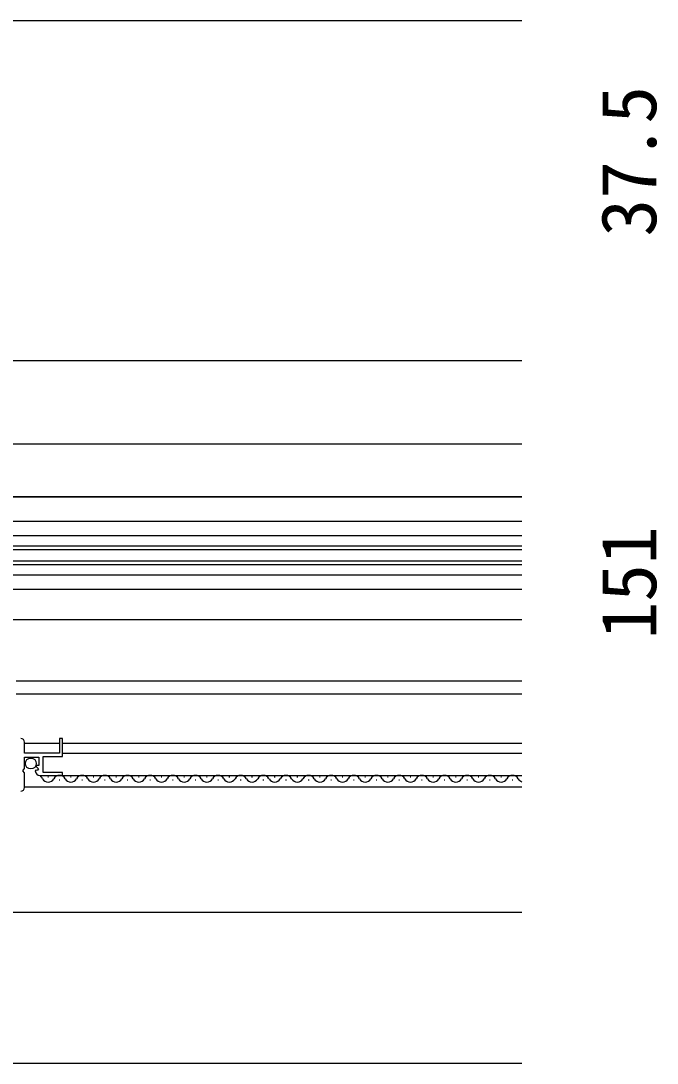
# Model space of a CAD drawing. Units: millimetres, scale not verified. Extents: x -875 to 875, y -1304 to 1297.
# Drawn here: x -186.2 to -17.7, y 105.3 to 381.3 of the extents above; entities that cross this region are included whole.
import ezdxf
from ezdxf.enums import TextEntityAlignment as Align

# ---------------------------------------------------------------- set-up
doc = ezdxf.new("R2010")
doc.units = ezdxf.units.MM
doc.header["$LTSCALE"] = 8
for name, color, linetype in [('0-3_YKK_11', 7, 'Continuous'), ('0-5_YKK_12', 2, 'Continuous'), ('0-6_YKK_13', 4, 'Continuous'), ('0-8_YKK_D', 6, 'Continuous')]:
    doc.layers.add(name, color=color, linetype=linetype)
doc.styles.add('ＭＳ ゴシック', font='')
doc.styles.get('ＭＳ ゴシック').set_extended_font_data('MS Gothic')

msp = doc.modelspace()

# ---------------------------------------------------------------- linework, layer by layer
at = {"layer": '0-3_YKK_11'}
for points in [[(-181.154, 181.501), (-175.25, 181.501), (-175.25, 182.301), (-180.35, 182.301), (-180.35, 186.501), (-175.25, 186.501), (-175.25, 191.301), (-176.05, 191.301), (-176.05, 187.401), (-185.25, 187.401), (-185.25, 190.301)], [(-185.25, 178.301), (-185.25, 182.133), (-185.703, 182.673), (-185.55, 183.001), (-185.25, 183.301), (-185.25, 186.301), (-181.45, 186.301), (-181.45, 184.101), (-182.067, 184.101), (-182.174, 183.843), (-181.609, 183.277), (-181.879, 182.809), (-182.198, 182.894), (-182.449, 182.683)]]:
    msp.add_lwpolyline(points, dxfattribs=at)
for centre, radius, start, end in [((-186.25, 190.301), 1, 0.00001, 89.99999), ((-181.154, 182.801), 1.3, 185.2159, 270.00002), ((-186.25, 178.301), 1, 270.00001, 359.99999)]:
    msp.add_arc(centre, radius, start, end, dxfattribs=at)
at = {"layer": '0-5_YKK_12'}
for p, q in [((-53.5, 291.3), (-370.635, 291.3)), ((-53.5, 255.3), (-194.5, 255.3)), ((-194.5, 255.3), (-53.5, 255.3)), ((-197.5, 248.801), (-53.5, 248.801)), ((-196.575, 245.001), (-53.5, 245.001)), ((-203.5, 242.301), (-53.5, 242.301)), ((-203.5, 241.301), (-53.5, 241.301)), ((-203.5, 238.301), (-53.5, 238.301)), ((-203.5, 237.301), (-53.5, 237.301)), ((-196.575, 234.601), (-53.5, 234.601)), ((-197.5, 230.801), (-53.5, 230.801)), ((-370.635, 222.8), (-53.5, 222.8)), ((-187.5, 206.5), (-53.5, 206.5)), ((-187.5, 203.1), (-53.5, 203.1)), ((-185.252, 190.001), (-176.05, 190.001)), ((-175.25, 190.001), (-53.5, 190.001)), ((-175.25, 187.401), (-53.5, 187.401)), ((-181.154, 181.501), (-53.5, 181.501)), ((-185.252, 178.501), (-53.5, 178.501))]:
    msp.add_line(p, q, dxfattribs=at)
at = {"layer": '0-6_YKK_13'}
for p, q in [((-53.5, 381.299), (-370.635, 381.299)), ((-53.5, 269.245), (-194.5, 269.245)), ((-178.9, 181.001), (-179.1, 181.001)), ((-175.9, 180.241), (-176.1, 180.241)), ((-172.9, 181.001), (-173.1, 181.001)), ((-169.9, 180.241), (-170.1, 180.241)), ((-166.9, 181.001), (-167.1, 181.001)), ((-163.9, 180.241), (-164.1, 180.241)), ((-160.9, 181.001), (-161.1, 181.001)), ((-157.9, 180.241), (-158.1, 180.241)), ((-154.9, 181.001), (-155.1, 181.001)), ((-151.9, 180.241), (-152.1, 180.241)), ((-148.9, 181.001), (-149.1, 181.001)), ((-145.9, 180.241), (-146.1, 180.241)), ((-142.9, 181.001), (-143.1, 181.001)), ((-139.9, 180.241), (-140.1, 180.241)), ((-136.9, 181.001), (-137.1, 181.001)), ((-133.9, 180.241), (-134.1, 180.241)), ((-130.9, 181.001), (-131.1, 181.001)), ((-127.9, 180.241), (-128.1, 180.241)), ((-124.9, 181.001), (-125.1, 181.001)), ((-121.9, 180.241), (-122.1, 180.241)), ((-118.9, 181.001), (-119.1, 181.001)), ((-115.9, 180.241), (-116.1, 180.241)), ((-112.9, 181.001), (-113.1, 181.001)), ((-109.9, 180.241), (-110.1, 180.241)), ((-106.9, 181.001), (-107.1, 181.001)), ((-103.9, 180.241), (-104.1, 180.241)), ((-100.9, 181.001), (-101.1, 181.001)), ((-97.9, 180.241), (-98.1, 180.241)), ((-94.9, 181.001), (-95.1, 181.001)), ((-91.9, 180.241), (-92.1, 180.241)), ((-88.9, 181.001), (-89.1, 181.001)), ((-85.9, 180.241), (-86.1, 180.241)), ((-82.9, 181.001), (-83.1, 181.001)), ((-79.9, 180.241), (-80.1, 180.241)), ((-76.9, 181.001), (-77.1, 181.001)), ((-73.9, 180.241), (-74.1, 180.241)), ((-70.9, 181.001), (-71.1, 181.001)), ((-67.9, 180.241), (-68.1, 180.241)), ((-64.9, 181.001), (-65.1, 181.001)), ((-61.9, 180.241), (-62.1, 180.241)), ((-58.9, 181.001), (-59.1, 181.001)), ((-55.9, 180.241), (-56.1, 180.241))]:
    msp.add_line(p, q, dxfattribs=at)
msp.add_circle((-183.602, 184.651), 1.45, dxfattribs=at)
for centre, start, end in [((-182, 179.783), 29.20254, 60.51321), ((-179, 181.46), 209.20254, 330.79746), ((-176, 179.783), 29.20254, 150.79746), ((-173, 181.46), 209.20254, 330.79746), ((-170, 179.783), 29.20254, 150.79746), ((-167, 181.46), 209.20254, 330.79746), ((-164, 179.783), 29.20254, 150.79746), ((-161, 181.46), 209.20254, 330.79746), ((-158, 179.783), 29.20254, 150.79746), ((-155, 181.46), 209.20254, 330.79746), ((-152, 179.783), 29.20254, 150.79746), ((-149, 181.46), 209.20254, 330.79746), ((-146, 179.783), 29.20254, 150.79746), ((-143, 181.46), 209.20254, 330.79746), ((-140, 179.783), 29.20254, 150.79746), ((-137, 181.46), 209.20254, 330.79746), ((-134, 179.783), 29.20254, 150.79746), ((-131, 181.46), 209.20254, 330.79746), ((-128, 179.783), 29.20254, 150.79746), ((-125, 181.46), 209.20254, 330.79746), ((-122, 179.783), 29.20254, 150.79746), ((-119, 181.46), 209.20254, 330.79746), ((-116, 179.783), 29.20254, 150.79746), ((-113, 181.46), 209.20254, 330.79746), ((-110, 179.783), 29.20254, 150.79746), ((-107, 181.46), 209.20254, 330.79746), ((-104, 179.783), 29.20254, 150.79746), ((-101, 181.46), 209.20254, 330.79746), ((-98, 179.783), 29.20254, 150.79746), ((-95, 181.46), 209.20254, 330.79746), ((-92, 179.783), 29.20254, 150.79746), ((-89, 181.46), 209.20254, 330.79746), ((-86, 179.783), 29.20254, 150.79746), ((-83, 181.46), 209.20254, 330.79746), ((-80, 179.783), 29.20254, 150.79746), ((-77, 181.46), 209.20254, 330.79746), ((-74, 179.783), 29.20254, 150.79746), ((-71, 181.46), 209.20254, 330.79746), ((-68, 179.783), 29.20254, 150.79746), ((-65, 181.46), 209.20254, 330.79746), ((-62, 179.783), 29.20254, 150.79746), ((-59, 181.46), 209.20254, 330.79746), ((-56, 179.783), 29.20254, 150.79746), ((-53, 181.46), 209.20254, 253.08415)]:
    msp.add_arc(centre, 1.718, start, end, dxfattribs=at)
at = {"layer": '0-8_YKK_D'}
for p, q in [((-454, 145.3), (-53.5, 145.3)), ((-474, 105.3), (-53.5, 105.3))]:
    msp.add_line(p, q, dxfattribs=at)

# ---------------------------------------------------------------- texts
at = {"layer": '0-8_YKK_D', "style": 'ＭＳ ゴシック'}
for s, p in [('37.5', (-13.5, 324.176)), ('151', (-13.5, 217.511))]:
    msp.add_text(s, height=14.66, rotation=90, dxfattribs=at).set_placement(p, align=Align.BOTTOM_LEFT)

doc.saveas('drawing.dxf')
